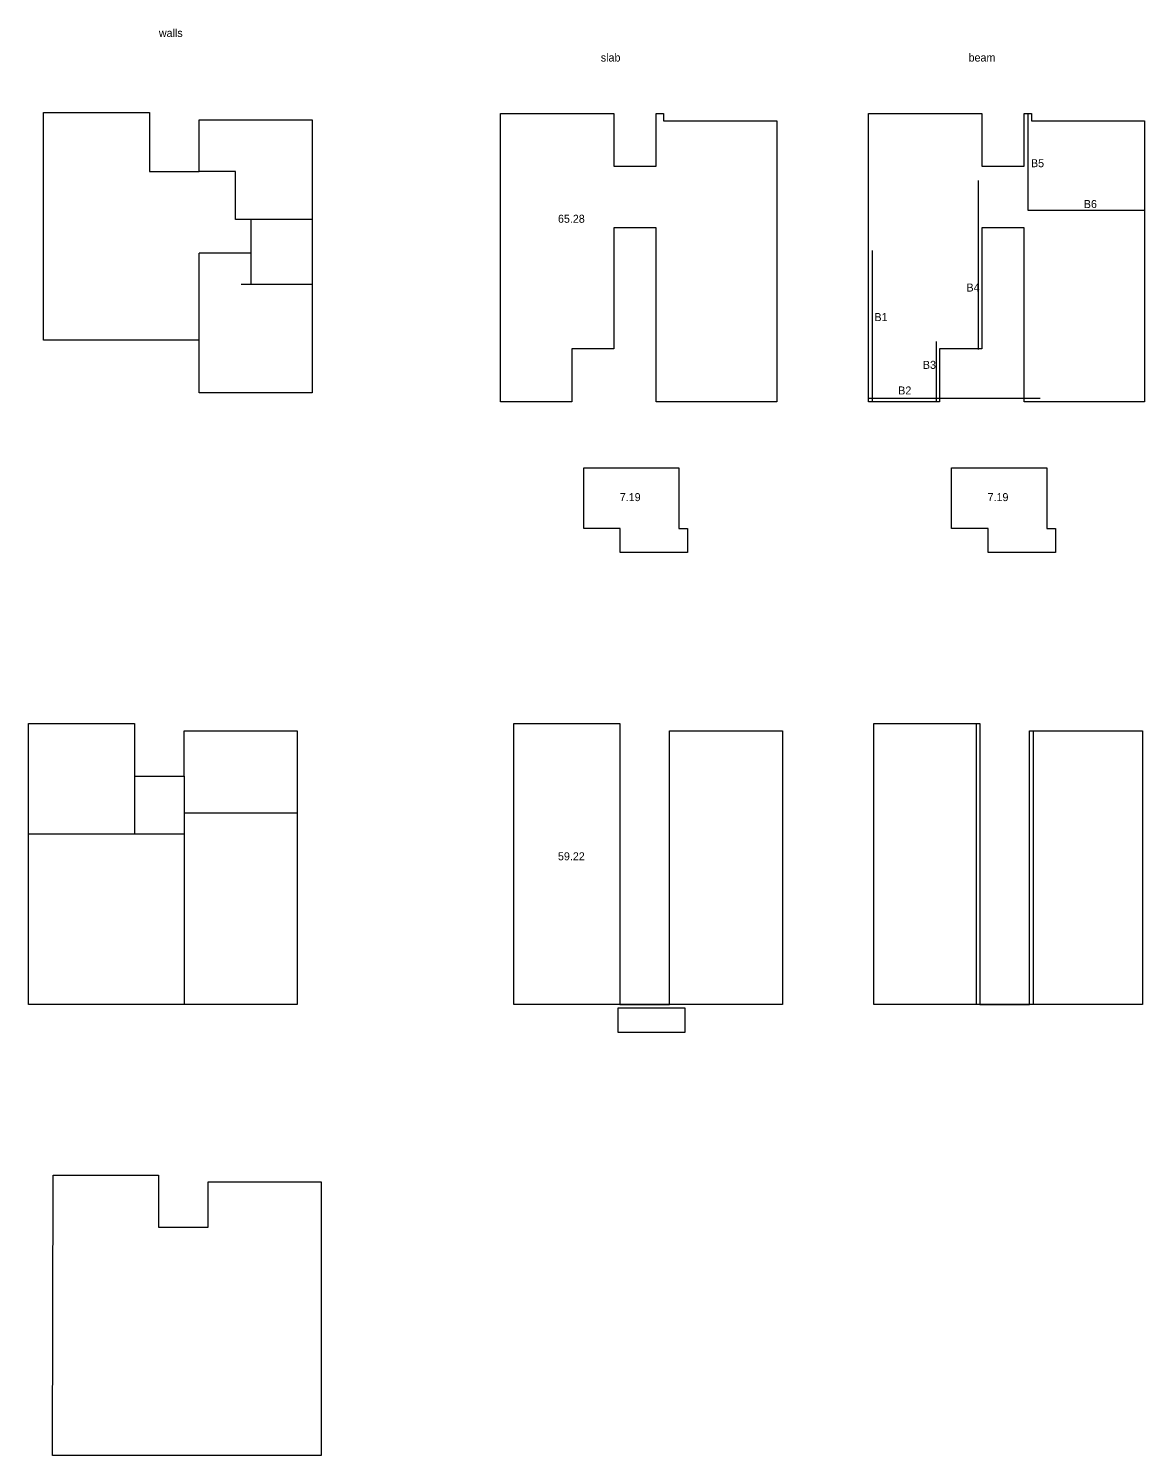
# Model space of a CAD drawing. Header units: metres. Extents: x -16 to 65907, y -5261 to 15511.
# Drawn here: x 30158 to 33643, y 1262 to 5719 of the extents above; entities that cross this region are included whole.
import ezdxf

# ---------------------------------------------------------------- set-up
doc = ezdxf.new("R2010")
doc.units = ezdxf.units.M
doc.layers.get('0').update_dxf_attribs({"color": 6})
for name, color, linetype in [('BC-CILL', 23, 'Continuous'), ('BC-GREYCOLOR', 8, 'Continuous'), ('BC-TEXT', 7, 'Continuous')]:
    doc.layers.add(name, color=color, linetype=linetype)
doc.styles.get("Standard").update_dxf_attribs({"font": 'FreeSans.ttf'})

msp = doc.modelspace()

# ---------------------------------------------------------------- linework, layer by layer
for p, q in [((33278.365, 5453.131), (33278.365, 5151.203)), ((33278.365, 5151.203), (33642.865, 5151.203)), ((33295.774, 3525.536), (33295.774, 2670.695))]:
    msp.add_line(p, q)
at = {"color": 5}
for p, q in [((30804.169, 5272.766), (30691.169, 5272.766)), ((30804.169, 5122.566), (30804.169, 5272.766)), ((30852.669, 5006.066), (30852.669, 4931.066))]:
    msp.add_line(p, q, dxfattribs=at)
msp.add_lwpolyline([(30205.169, 5456.293), (30536.169, 5456.293), (30536.169, 5272.766), (30691.169, 5272.766), (30691.169, 5434.278), (31044.169, 5434.278), (31044.169, 4581.266), (30691.169, 4581.266), (30691.169, 4745.566), (30205.169, 4745.566)], close=True, dxfattribs=at)
for points in [[(33123.365, 5244.075), (33123.365, 4716.875)], [(32792.365, 5026.147), (32792.365, 4552.575)], [(32992.963, 4742.003), (32992.963, 4552.575)], [(32780.865, 4564.075), (33316.865, 4564.075)], [(33117.774, 3548.251), (33117.774, 2670.695)]]:
    msp.add_lwpolyline(points)
for points in [[(31044.169, 5122.566), (30804.169, 5122.566)], [(30852.669, 5122.566), (30852.669, 4919.566)], [(30691.169, 4745.566), (30691.169, 5017.566)], [(30852.669, 5017.566), (30691.169, 5017.566)], [(31044.169, 4919.566), (30822.669, 4919.566)]]:
    msp.add_lwpolyline(points, dxfattribs=at)
at = {"layer": 'BC-CILL'}
for points in [[(30158.3, 2670.695), (30158.3, 3548.251), (30489.3, 3548.251), (30489.3, 3384.074), (30644.3, 3384.074), (30644.3, 3525.536), (30997.3, 3525.536), (30997.3, 2670.695)], [(31674.095, 3548.251), (32005.095, 3548.251), (32005.095, 2670.695), (32160.095, 2670.695), (32160.095, 3525.536), (32513.095, 3525.536), (32513.095, 2670.695), (31674.095, 2670.695)], [(32798.274, 3548.251), (33129.274, 3548.251), (33129.274, 2670.695), (33284.274, 2670.695), (33284.274, 3525.536), (33637.274, 3525.536), (33637.274, 2670.695), (32798.274, 2670.695)], [(32208.678, 2584.195), (32208.678, 2659.195), (31998.637, 2659.195), (31998.637, 2584.195)], [(30235.596, 2137.718), (30564.516, 2137.718), (30564.516, 1975.647), (30719.516, 1975.647), (30719.516, 2117.109), (31072.516, 2117.109), (31072.516, 1262.268), (30233.543, 1262.268)]]:
    msp.add_lwpolyline(points, close=True, dxfattribs=at)
for points in [[(30489.3, 3384.074), (30489.3, 3202.824)], [(30644.3, 3384.074), (30644.3, 2670.695)], [(30644.3, 3269.324), (30997.3, 3269.324)], [(30644.3, 3202.824), (30158.3, 3202.824)]]:
    msp.add_lwpolyline(points, dxfattribs=at)
at = {"layer": 'BC-GREYCOLOR'}
for points in [[(31632.407, 4552.575), (31632.407, 5453.131), (31986.407, 5453.131), (31986.407, 5288.953), (32118.407, 5288.953), (32118.407, 5453.131), (32141.407, 5453.131), (32141.407, 5430.416), (32494.407, 5430.416), (32494.407, 4552.575), (32118.407, 4552.575), (32118.407, 5096.203), (31986.407, 5096.203), (31986.407, 4719.003), (31854.491, 4719.003), (31854.491, 4552.575)], [(32780.865, 4552.575), (32780.865, 5453.131), (33134.865, 5453.131), (33134.865, 5288.953), (33266.865, 5288.953), (33266.865, 5453.131), (33289.865, 5453.131), (33289.865, 5430.416), (33642.865, 5430.416), (33642.865, 4552.575), (33266.865, 4552.575), (33266.865, 5096.203), (33134.865, 5096.203), (33134.865, 4719.003), (33002.948, 4719.003), (33002.948, 4552.575)], [(31892.279, 4347.005), (32189.181, 4347.005), (32189.181, 4157.576), (32216.181, 4157.576), (32216.222, 4082.576), (32006.181, 4082.576), (32006.181, 4157.576), (31892.279, 4157.576)], [(33040.736, 4347.005), (33337.638, 4347.005), (33337.638, 4157.576), (33364.638, 4157.576), (33364.679, 4082.576), (33154.638, 4082.576), (33154.638, 4157.576), (33040.736, 4157.576)]]:
    msp.add_lwpolyline(points, close=True, dxfattribs=at)

# ---------------------------------------------------------------- texts
at = {"layer": 'BC-TEXT', "char_height": 25, "width": 583.65927, "attachment_point": 1}
for s, insert in [('{walls}', (30565.289, 5717.639)), ('{slab}', (31945.248, 5640.892)), ('{beam}', (33093.705, 5640.892)), ('{B5}', (33288.527, 5310.888)), ('{B6}', (33453.508, 5183.308)), ('{65.28}', (31811.51, 5137.346)), ('{B4}', (33087.143, 4922.581)), ('{B1}', (32799.718, 4830.281)), ('{B3}', (32951.134, 4681.023)), ('{B2}', (32873.921, 4600.976)), ('{7.19}', (32004.559, 4267.977)), ('{7.19}', (33153.016, 4267.977)), ('{59.22}', (31811.51, 3146.15))]:
    msp.add_mtext(s, dxfattribs=dict(at, insert=insert))

doc.saveas('drawing.dxf')
